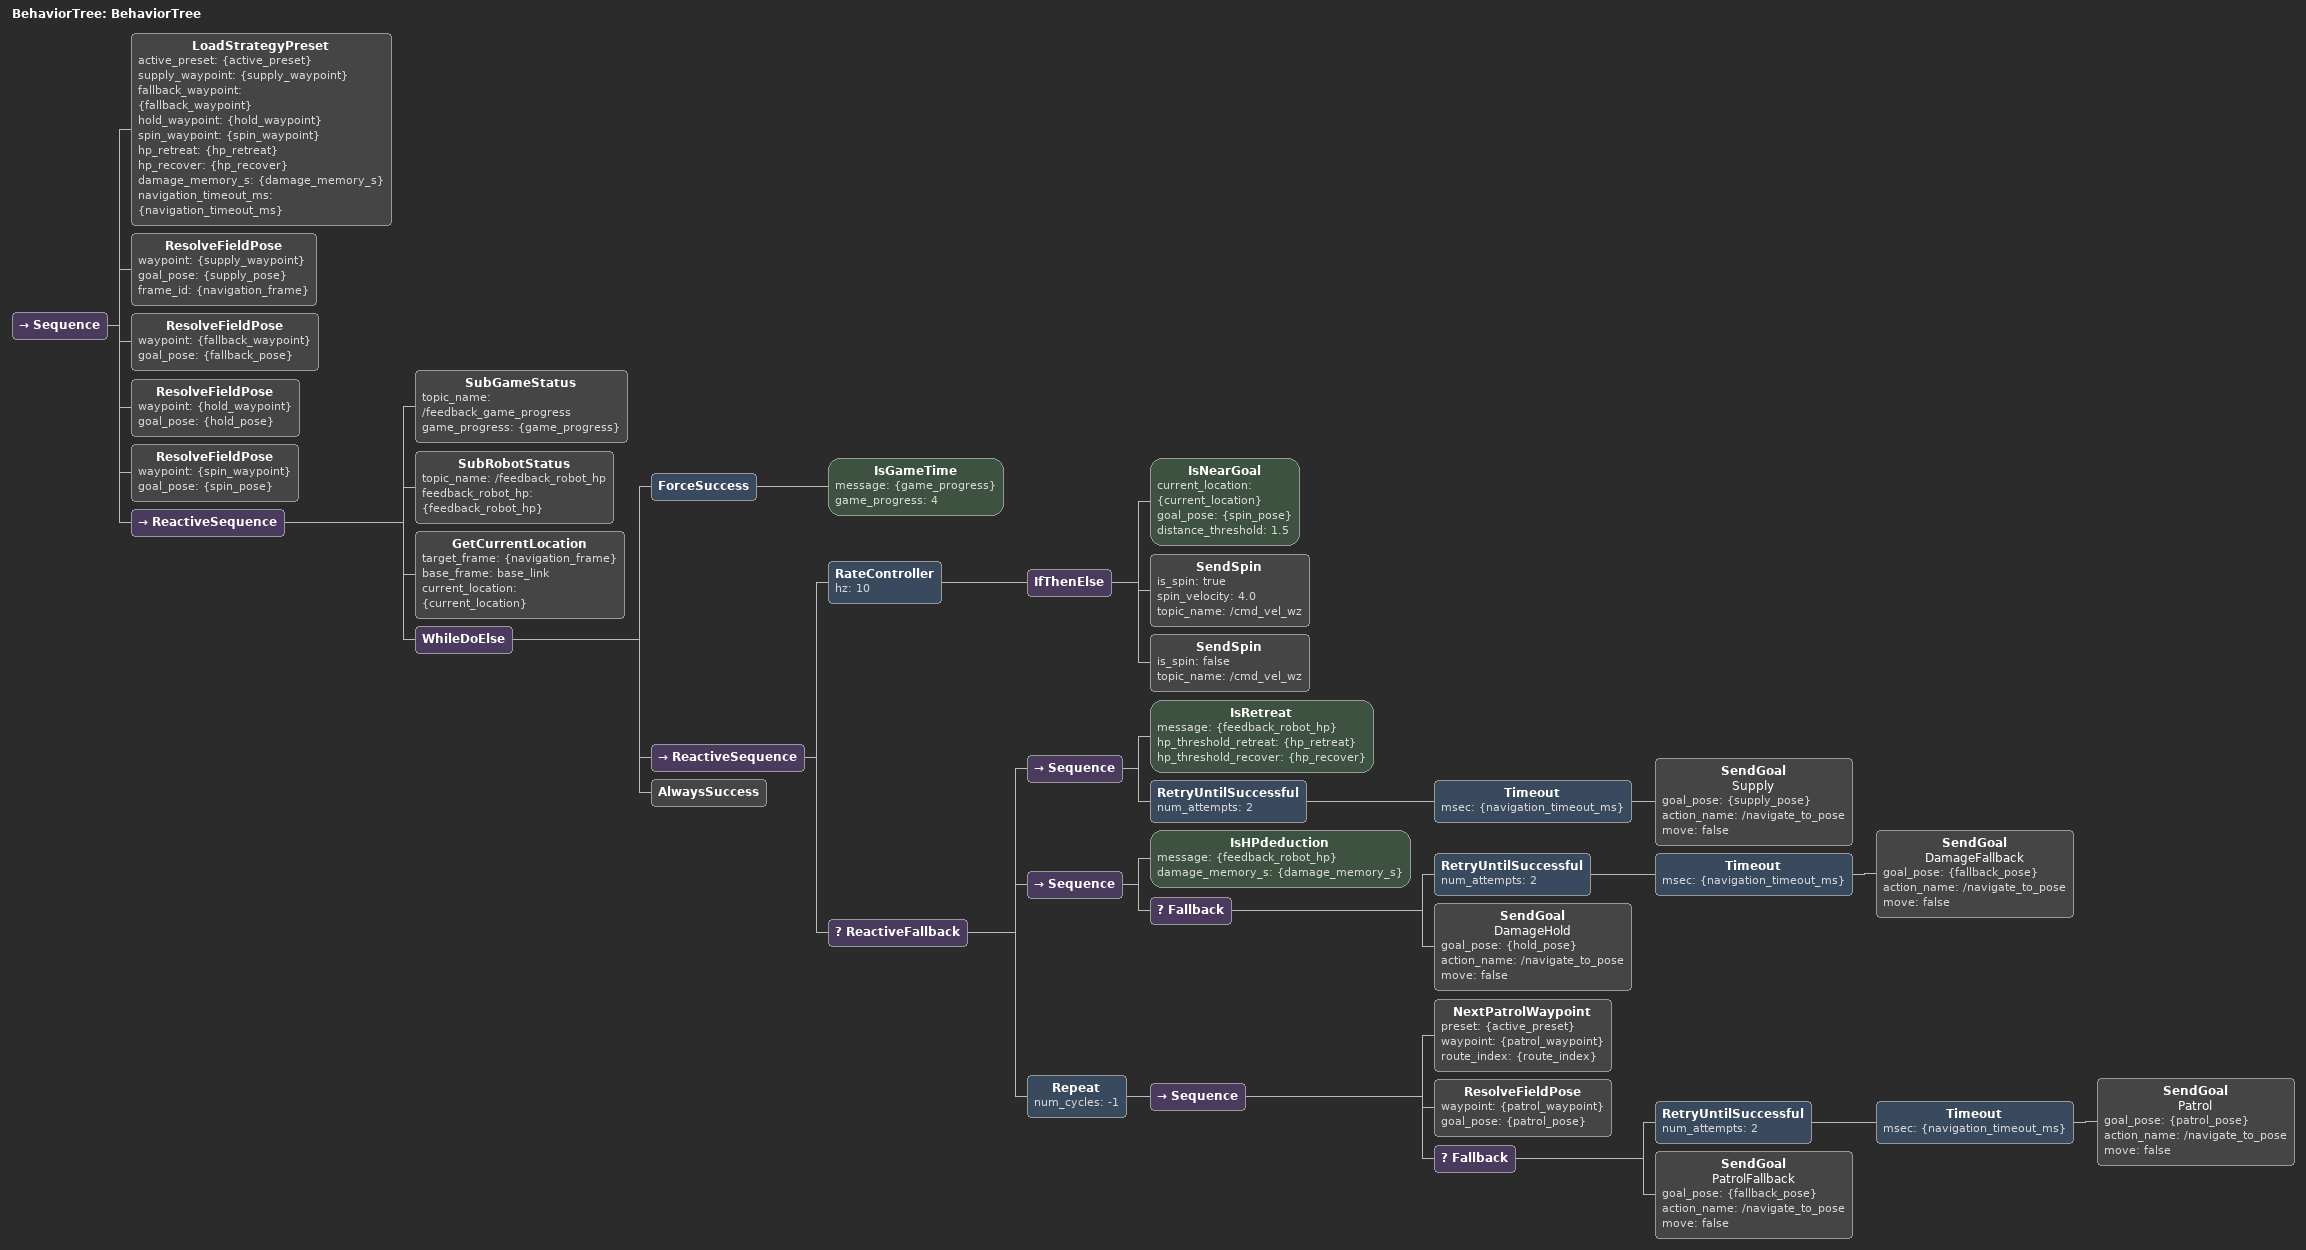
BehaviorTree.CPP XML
<?xml version="1.0" encoding="UTF-8"?>
<root BTCPP_format="4" main_tree_to_execute="BehaviorTree">
  <BehaviorTree ID="BehaviorTree">
    <Sequence>
      <!-- Load one deterministic preset. Coordinates remain exclusively in the
           UC field configuration and are never embedded in this tree. -->
      <LoadStrategyPreset active_preset="{active_preset}"
                          supply_waypoint="{supply_waypoint}"
                          fallback_waypoint="{fallback_waypoint}"
                          hold_waypoint="{hold_waypoint}"
                          spin_waypoint="{spin_waypoint}"
                          hp_retreat="{hp_retreat}"
                          hp_recover="{hp_recover}"
                          damage_memory_s="{damage_memory_s}"
                          navigation_timeout_ms="{navigation_timeout_ms}"/>

      <ResolveFieldPose waypoint="{supply_waypoint}"
                        goal_pose="{supply_pose}"
                        frame_id="{navigation_frame}"/>
      <ResolveFieldPose waypoint="{fallback_waypoint}"
                        goal_pose="{fallback_pose}"/>
      <ResolveFieldPose waypoint="{hold_waypoint}"
                        goal_pose="{hold_pose}"/>
      <ResolveFieldPose waypoint="{spin_waypoint}"
                        goal_pose="{spin_pose}"/>

      <!-- Subscriber actions stay at the top of the reactive section so the
           safety branches can preempt a running patrol navigation action. -->
      <ReactiveSequence>
        <SubGameStatus topic_name="/feedback_game_progress"
                       game_progress="{game_progress}"/>
        <SubRobotStatus topic_name="/feedback_robot_hp"
                        feedback_robot_hp="{feedback_robot_hp}"/>
        <GetCurrentLocation target_frame="{navigation_frame}"
                            base_frame="base_link"
                            current_location="{current_location}"/>

        <WhileDoElse>
          <ForceSuccess>
            <IsGameTime message="{game_progress}" game_progress="4"/>
          </ForceSuccess>

          <ReactiveSequence>
            <RateController hz="10">
              <IfThenElse>
                <IsNearGoal current_location="{current_location}"
                            goal_pose="{spin_pose}"
                            distance_threshold="1.5"/>
                <SendSpin is_spin="true"
                          spin_velocity="4.0"
                          topic_name="/cmd_vel_wz"/>
                <SendSpin is_spin="false"
                          topic_name="/cmd_vel_wz"/>
              </IfThenElse>
            </RateController>

            <!-- Priority 1: low HP. IsRetreat owns the hysteresis state and
                 keeps this branch active until hp_threshold_recover. -->
            <ReactiveFallback>
              <Sequence>
                <IsRetreat message="{feedback_robot_hp}"
                           hp_threshold_retreat="{hp_retreat}"
                           hp_threshold_recover="{hp_recover}"/>
              <RetryUntilSuccessful num_attempts="2">
                <Timeout msec="{navigation_timeout_ms}">
                  <SendGoal name="Supply"
                            goal_pose="{supply_pose}"
                            action_name="/navigate_to_pose"
                            move="false"/>
                </Timeout>
              </RetryUntilSuccessful>
              </Sequence>

              <!-- Priority 2: recent damage. A failed fallback goal degrades
                   to the hold pose instead of resuming an attack route. -->
              <Sequence>
                <IsHPdeduction message="{feedback_robot_hp}"
                               damage_memory_s="{damage_memory_s}"/>
                <Fallback>
                <RetryUntilSuccessful num_attempts="2">
                  <Timeout msec="{navigation_timeout_ms}">
                    <SendGoal name="DamageFallback"
                              goal_pose="{fallback_pose}"
                              action_name="/navigate_to_pose"
                              move="false"/>
                  </Timeout>
                </RetryUntilSuccessful>
                  <SendGoal name="DamageHold"
                            goal_pose="{hold_pose}"
                            action_name="/navigate_to_pose"
                            move="false"/>
                </Fallback>
              </Sequence>

              <!-- Priority 3: deterministic preset patrol. Select the next UC
                   semantic point only after the previous cycle completes. -->
              <Repeat num_cycles="-1">
                <Sequence>
                  <NextPatrolWaypoint preset="{active_preset}"
                                      waypoint="{patrol_waypoint}"
                                      route_index="{route_index}"/>
                  <ResolveFieldPose waypoint="{patrol_waypoint}"
                                    goal_pose="{patrol_pose}"/>
                  <Fallback>
                    <RetryUntilSuccessful num_attempts="2">
                      <Timeout msec="{navigation_timeout_ms}">
                        <SendGoal name="Patrol"
                                  goal_pose="{patrol_pose}"
                                  action_name="/navigate_to_pose"
                                  move="false"/>
                      </Timeout>
                    </RetryUntilSuccessful>
                    <SendGoal name="PatrolFallback"
                              goal_pose="{fallback_pose}"
                              action_name="/navigate_to_pose"
                              move="false"/>
                  </Fallback>
                </Sequence>
              </Repeat>
            </ReactiveFallback>
          </ReactiveSequence>

          <!-- Outside the active game phase the tree intentionally sends no
               navigation goal. The chassis command mux must own final stop. -->
          <AlwaysSuccess/>
        </WhileDoElse>
      </ReactiveSequence>
    </Sequence>
  </BehaviorTree>

</root>
